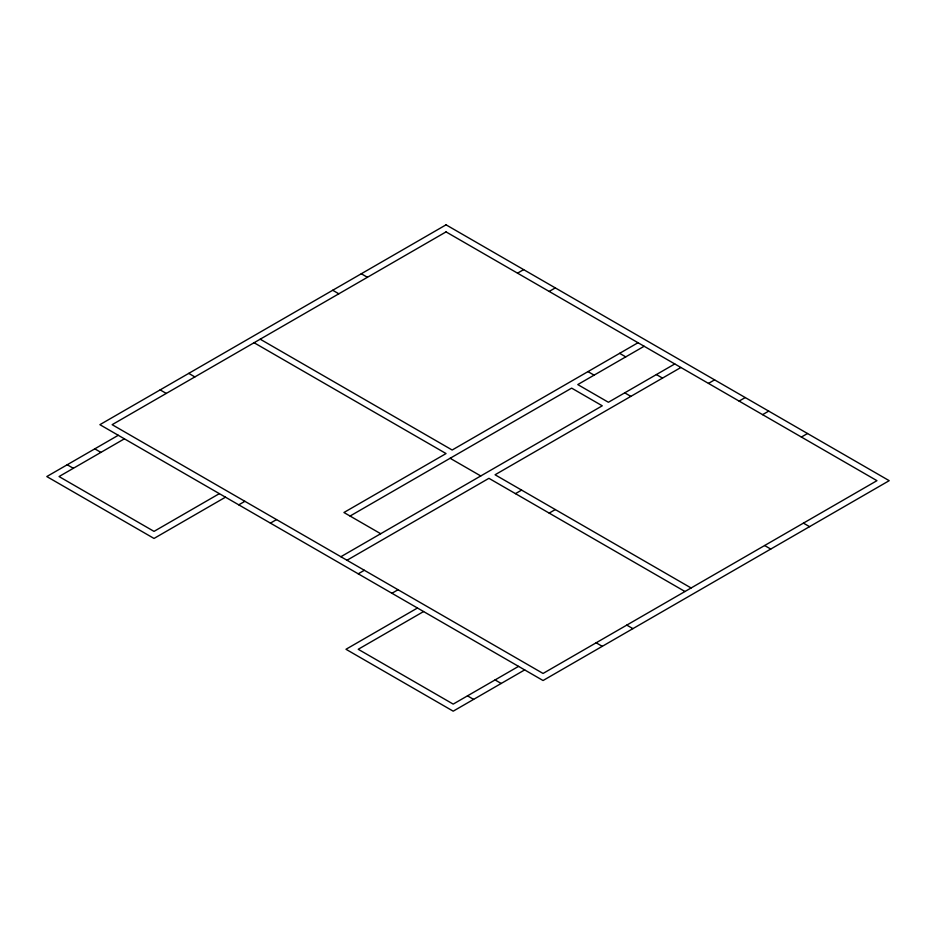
<?xml version="1.0" encoding="UTF-8"?>
<svg xmlns="http://www.w3.org/2000/svg" width="936" height="936" viewBox="0 0 936 936"><rect width="100%" height="100%" fill="white"/><g stroke="black" fill="none" stroke-linecap="round" stroke-linejoin="round"><path stroke-width="1.4" d="M118.275 435.287L46.8 476.553L154.019 538.446L225.494 497.18M124.406 438.82L59.05 476.553L154.019 531.379L219.363 493.646M517.526 273.16L523.645 269.626M549.175 291.435L555.305 287.902M238.762 504.843L244.893 501.31M270.422 523.119L276.541 519.585M638.013 342.728L452.17 450.017L260.208 339.195M350.064 516.04L571.639 388.124L602.269 405.803L340.88 556.721M644.143 346.261L577.769 384.579L608.4 402.269L674.774 363.952M346.999 560.255L488.931 478.319L684.976 591.505M680.893 367.485L495.062 474.774L691.107 587.972M358.231 573.815L364.361 570.281M515.479 493.646L521.609 490.101M708.47 383.409L714.589 379.864M391.927 593.272L398.057 589.738M739.101 401.088L745.231 397.554M549.175 513.103L555.305 509.558M417.456 608.014L345.981 649.28L453.2 711.173L524.675 669.907M762.583 414.648L768.713 411.115M423.587 611.547L358.231 649.28L453.2 704.106L518.544 666.373M801.391 437.053L807.511 433.508M619.632 353.34L625.763 356.873M656.393 374.564L662.512 378.097M587.983 371.615L594.103 375.149M624.733 392.839L630.864 396.373M803.427 523.119L809.558 526.652M361.296 273.757L367.427 277.29M332.701 290.254L338.832 293.799M764.63 545.524L770.749 549.058M254.077 342.728L446.051 453.562L343.933 512.507L380.695 533.731M450.134 458.277L480.765 475.956M626.781 625.108L632.912 628.641M188.733 373.382L194.863 376.915M160.138 389.891L166.269 393.424M596.15 642.798L602.269 646.331M94.793 448.835L100.912 452.38M495.062 679.934L501.181 683.467M67.216 464.759L73.347 468.292M467.485 695.846L473.616 699.391M446.051 224.827L99.895 424.675L543.055 680.519L889.2 480.671L446.051 224.827M446.051 231.894L112.144 424.675L543.055 673.452L876.95 480.671L446.051 231.894"/></g></svg>
